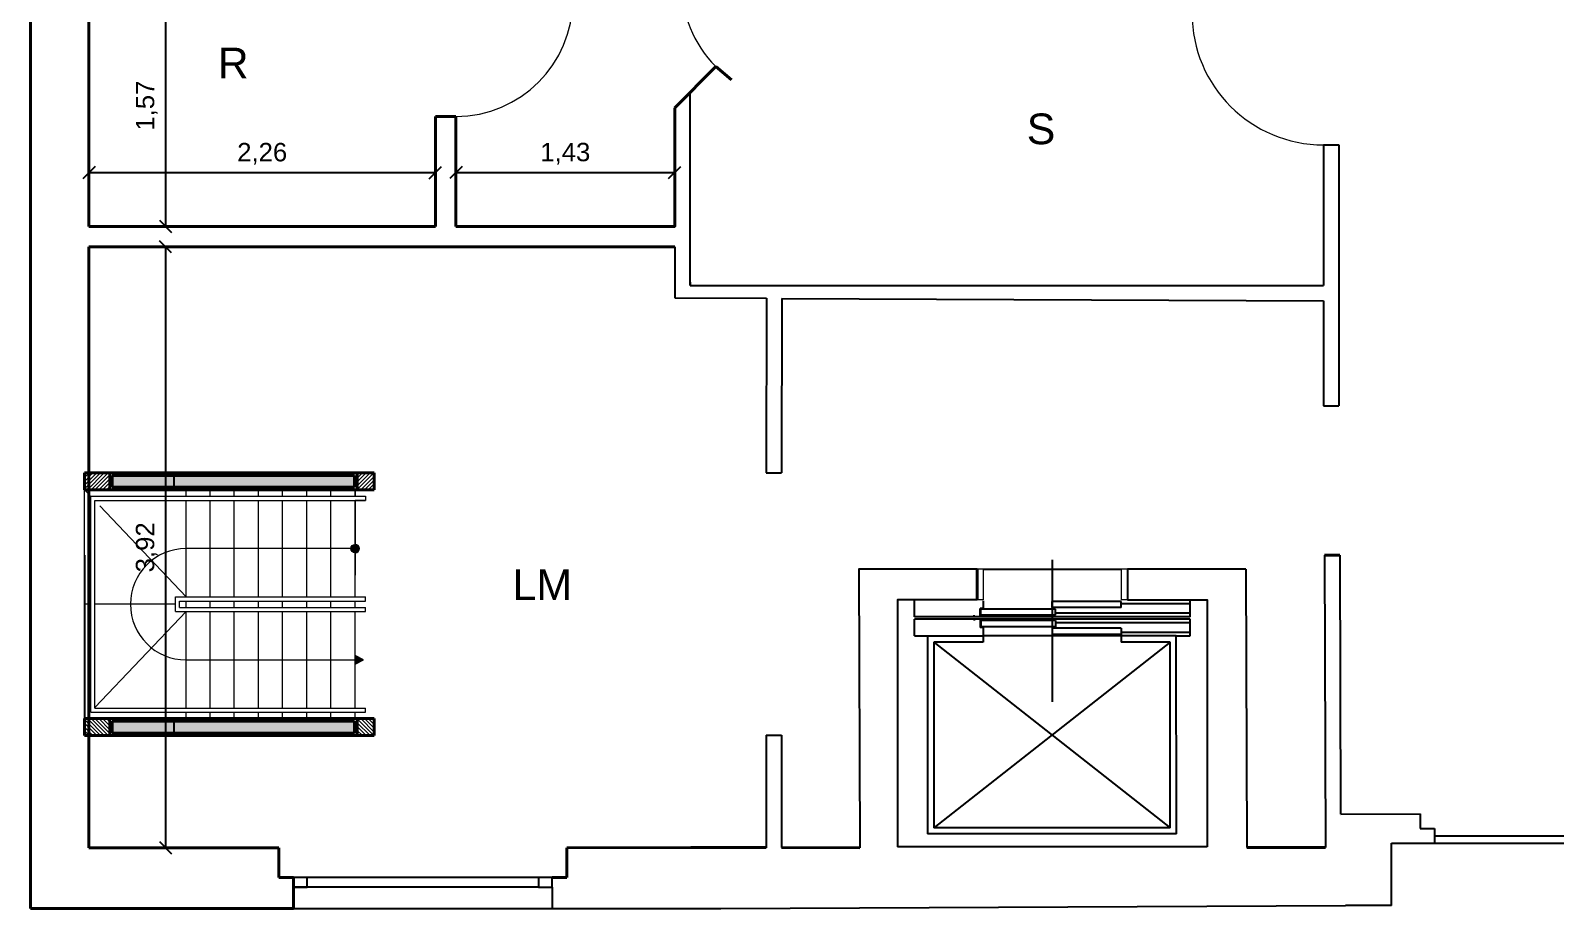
# Model space of a CAD drawing. Header units: inches. Extents: x -2770 to 3095, y -2847 to 3009.
# Drawn here: x 61.16 to 71.1, y 110.1 to 115.83 of the extents above; entities that cross this region are included whole.
import ezdxf

# ---------------------------------------------------------------- set-up
doc = ezdxf.new("R2010")
doc.units = ezdxf.units.IN
doc.header["$LTSCALE"] = 0.1
doc.header["$MEASUREMENT"] = 0
for name, color, linetype, lineweight in [('ARREDI attrezzature - furniture', 175, 'Continuous', 9), ('MURATURA sezioni - section wall', 7, 'Continuous', 40), ('PORTE finestre - doors windows', 252, 'Continuous', 5), ('PROIEZIONI - projections', 145, 'Continuous', 13), ('PROIEZIONI finissime - fine lines', 251, 'Continuous', 9)]:
    doc.layers.add(name, color=color, linetype=linetype, lineweight=lineweight)
for name, color, linetype in [('ascensore', 252, 'Continuous'), ('PROIEZIONI_finissime', 251, 'Continuous'), ('QUOTE - dimension', 252, 'Continuous'), ('SCRITTE - txt', 252, 'Continuous'), ('STRUTTURA - structure', 7, 'Continuous')]:
    doc.layers.add(name, color=color, linetype=linetype)
doc.layers.add('MURATURE tratteggi - wall hatch', color=7, linetype='Continuous', lineweight=18, true_color=0x949494)
doc.layers.add('VETRATE sezioni - windows sections', color=7, linetype='Continuous', true_color=0x4d79ff)
doc.styles.get("Standard").update_dxf_attribs({"font": 'Arial.ttf'})
doc.dimstyles.new('aw', dxfattribs={"dimtxt": 0.12, "dimasz": 0.08, "dimexe": 0.04, "dimexo": 0, "dimgap": 0.05, "dimtad": 1, "dimzin": 1, "dimtxsty": 'Standard', "dimblk": 'OBLIQUE', "dimcen": 2.5, "dimadec": 0, "dimazin": 0, "dimtfac": 1, "dimtmove": 0, "dimatfit": 3, "dimfxl": 1, "dimarcsym": 0})

# ---------------------------------------------------------------- blocks, each defined once
blk = doc.blocks.new('_Oblique')
at = {"color": 0, "linetype": 'ByBlock', "lineweight": -2}
blk.add_line((-0.5, -0.5), (0.5, 0.5), dxfattribs=at)
blk = doc.blocks.new('*D82')
at = {"layer": 'Defpoints', "color": 0, "transparency": 16777216}
for p in [(62.0372, 116.1245), (62.0372, 114.5501), (62.0372, 114.5501)]:
    blk.add_point(p, dxfattribs=at)
at = {"layer": 'QUOTE - dimension', "color": 0, "lineweight": -2, "transparency": 16777216}
for p, q in [((62.0372, 116.1245), (62.0772, 116.1245)), ((62.0372, 116.1245), (62.0372, 114.5501)), ((62.0372, 114.5501), (62.0772, 114.5501))]:
    blk.add_line(p, q, dxfattribs=at)
at = {"layer": 'QUOTE - dimension', "color": 0, "lineweight": -2, "transparency": 16777216, "xscale": 0.08, "yscale": 0.08, "zscale": 0.08}
for p, rotation in [((62.0372, 116.1245), 90), ((62.0372, 114.5501), 270)]:
    blk.add_blockref('_Oblique', p, dxfattribs=dict(at, rotation=rotation))
at = {"layer": 'QUOTE - dimension', "color": 0, "transparency": 16777216, "insert": (61.915, 115.3373), "char_height": 0.12, "attachment_point": 5, "rotation": 90}
blk.add_mtext('1,57', dxfattribs=at)
blk = doc.blocks.new('*D83')
at = {"layer": 'Defpoints', "color": 0, "transparency": 16777216}
for p in [(62.0372, 114.4167), (62.0372, 110.4993), (62.0372, 110.4993)]:
    blk.add_point(p, dxfattribs=at)
at = {"layer": 'QUOTE - dimension', "color": 0, "lineweight": -2, "transparency": 16777216}
for p, q in [((62.0372, 114.4167), (62.0772, 114.4167)), ((62.0372, 114.4167), (62.0372, 110.4993)), ((62.0372, 110.4993), (62.0772, 110.4993))]:
    blk.add_line(p, q, dxfattribs=at)
at = {"layer": 'QUOTE - dimension', "color": 0, "lineweight": -2, "transparency": 16777216, "xscale": 0.08, "yscale": 0.08, "zscale": 0.08}
for p, rotation in [((62.0372, 114.4167), 90), ((62.0372, 110.4993), 270)]:
    blk.add_blockref('_Oblique', p, dxfattribs=dict(at, rotation=rotation))
at = {"layer": 'QUOTE - dimension', "color": 0, "transparency": 16777216, "insert": (61.915, 112.458), "char_height": 0.12, "attachment_point": 5, "rotation": 90}
blk.add_mtext('3,92', dxfattribs=at)
blk = doc.blocks.new('*D85')
at = {"layer": 'Defpoints', "color": 0, "transparency": 16777216}
for p in [(61.538, 114.9008), (63.7978, 114.9008), (63.7978, 114.9008)]:
    blk.add_point(p, dxfattribs=at)
at = {"layer": 'QUOTE - dimension', "color": 0, "lineweight": -2, "transparency": 16777216}
for p, q in [((61.538, 114.9008), (61.538, 114.8608)), ((61.538, 114.9008), (63.7978, 114.9008)), ((63.7978, 114.9008), (63.7978, 114.9408))]:
    blk.add_line(p, q, dxfattribs=at)
at = {"layer": 'QUOTE - dimension', "color": 0, "lineweight": -2, "transparency": 16777216, "xscale": 0.08, "yscale": 0.08, "zscale": 0.08, "rotation": 180}
blk.add_blockref('_Oblique', (61.538, 114.9008), dxfattribs=at)
at = {"layer": 'QUOTE - dimension', "color": 0, "lineweight": -2, "transparency": 16777216, "xscale": 0.08, "yscale": 0.08, "zscale": 0.08}
blk.add_blockref('_Oblique', (63.7978, 114.9008), dxfattribs=at)
at = {"layer": 'QUOTE - dimension', "color": 0, "transparency": 16777216, "insert": (62.6679, 115.0229), "char_height": 0.12, "attachment_point": 5}
blk.add_mtext('2,26', dxfattribs=at)
blk = doc.blocks.new('*D89')
at = {"layer": 'Defpoints', "color": 0, "transparency": 16777216}
for p in [(63.9312, 114.8944), (65.3581, 114.9014), (65.3581, 114.8944)]:
    blk.add_point(p, dxfattribs=at)
at = {"layer": 'QUOTE - dimension', "color": 0, "lineweight": -2, "transparency": 16777216}
for p, q in [((63.9312, 114.8944), (63.9312, 114.9414)), ((63.9312, 114.9014), (65.3581, 114.9014)), ((65.3581, 114.8944), (65.3581, 114.9414))]:
    blk.add_line(p, q, dxfattribs=at)
at = {"layer": 'QUOTE - dimension', "color": 0, "lineweight": -2, "transparency": 16777216, "xscale": 0.08, "yscale": 0.08, "zscale": 0.08, "rotation": 180}
blk.add_blockref('_Oblique', (63.9312, 114.9014), dxfattribs=at)
at = {"layer": 'QUOTE - dimension', "color": 0, "lineweight": -2, "transparency": 16777216, "xscale": 0.08, "yscale": 0.08, "zscale": 0.08}
blk.add_blockref('_Oblique', (65.3581, 114.9014), dxfattribs=at)
at = {"layer": 'QUOTE - dimension', "color": 0, "transparency": 16777216, "insert": (64.6447, 115.0235), "char_height": 0.12, "attachment_point": 5}
blk.add_mtext('1,43', dxfattribs=at)

msp = doc.modelspace()

# ---------------------------------------------------------------- hatches: boundary and pattern name
at = {"layer": 'MURATURE tratteggi - wall hatch'}
h = msp.add_hatch(dxfattribs=at)
h.set_pattern_fill('ANSI31', color=256, scale=0.005525, angle=450, style=0)
h.set_pattern_definition([(225, (84.217914, 126.989002), (-0.012404598, 0.012404598), [])])
h.paths.add_polyline_path([(61.50806, 112.83294), (61.50806, 112.94345), (61.67382, 112.94345), (61.67382, 112.83294)])
for points in [[(63.27062, 112.84952), (63.27062, 112.92687), (61.69039, 112.92687), (61.69039, 112.84952)], [(63.27338, 112.47725, 1), (63.27338, 112.422, 1)], [(63.27338, 111.75205), (63.27338, 111.6968), (63.32864, 111.72443)], [(61.69039, 111.32453), (61.69039, 111.24718), (63.27062, 111.24718), (63.27062, 111.32453)]]:
    msp.add_hatch(color=256, dxfattribs=at).paths.add_polyline_path(points)
h = msp.add_hatch(dxfattribs=at)
h.set_pattern_fill('ANSI31', color=256, scale=0.005525, angle=450, style=0)
h.set_pattern_definition([(225, (83.817332, 126.989002), (-0.012404598, 0.012404598), [])])
h.paths.add_polyline_path([(63.2872, 112.83294), (63.2872, 112.94345), (63.3977, 112.94345), (63.3977, 112.83294)])
h = msp.add_hatch(dxfattribs=at)
h.set_pattern_fill('ANSI31', color=256, scale=0.005525, angle=450, style=0)
h.set_pattern_definition([(135, (84.217914, 97.185044), (-0.012404598, -0.012404598), [])])
h.paths.add_polyline_path([(61.50806, 111.34111), (61.50806, 111.2306), (61.67382, 111.2306), (61.67382, 111.34111)])
h = msp.add_hatch(dxfattribs=at)
h.set_pattern_fill('ANSI31', color=256, scale=0.005525, angle=450, style=0)
h.set_pattern_definition([(135, (83.817332, 97.185044), (-0.012404598, -0.012404598), [])])
h.paths.add_polyline_path([(63.2872, 111.34111), (63.2872, 111.2306), (63.3977, 111.2306), (63.3977, 111.34111)])

# ---------------------------------------------------------------- linework, layer by layer
for p, q in [((61.15684, 121.56917), (61.15684, 110.10367)), ((65.45809, 114.16443), (65.45809, 115.4236)), ((69.58969, 115.08128), (69.58969, 114.16443)), ((69.58969, 115.08128), (69.68969, 115.08128)), ((69.68969, 115.08128), (69.68969, 114.06443)), ((65.35809, 114.41671), (65.35809, 114.08393)), ((65.35809, 114.18538), (65.35826, 114.08393)), ((65.45809, 114.18555), (65.45813, 114.16443)), ((65.35809, 114.08393), (65.35826, 114.08393)), ((65.35826, 114.08393), (65.95619, 114.08117)), ((65.45809, 114.16443), (69.58969, 114.16443)), ((66.05619, 114.08071), (69.58969, 114.06443)), ((69.58969, 114.06443), (69.58969, 113.38019)), ((69.68969, 114.06443), (69.68969, 113.38019)), ((69.58969, 113.38019), (69.68969, 113.38019)), ((62.09348, 112.84952), (62.09348, 112.92687)), ((65.9556, 112.94319), (66.0556, 112.94314)), ((63.27338, 112.44962), (63.30101, 112.44962)), ((69.59672, 112.4064), (69.60189, 110.5023)), ((69.69672, 112.4064), (69.70111, 110.71894)), ((62.09348, 111.24718), (62.09348, 111.32453)), ((65.95472, 111.23382), (66.05471, 111.23376)), ((64.55935, 110.24337), (64.55935, 110.10367)), ((61.15684, 110.10367), (65.65809, 110.10367)), ((65.65809, 110.10367), (69.73264, 110.12367))]:
    msp.add_line(p, q)
at = {"layer": 'ARREDI attrezzature - furniture', "lineweight": 0}
for p, q in [((62.57656, 112.94345), (63.3977, 112.94345)), ((63.3977, 112.94345), (63.3977, 112.83294)), ((63.3977, 112.83294), (63.27338, 112.83294)), ((63.27338, 112.83294), (63.27338, 112.7915)), ((63.27338, 112.7915), (63.34245, 112.7915)), ((63.34245, 112.7915), (63.34245, 112.76387)), ((63.34245, 112.76387), (63.27338, 112.76387)), ((63.27338, 112.76387), (63.27338, 112.47725)), ((63.27338, 112.422), (63.27338, 112.35592)), ((63.27338, 112.35592), (63.27338, 112.27669))]:
    msp.add_line(p, q, dxfattribs=at)
msp.add_arc((63.27338, 112.44962), 0.02763, 270, 90, dxfattribs=at)
at = {"layer": 'ascensore'}
for p, q in [((66.92167, 112.00496), (66.92167, 112.11496)), ((67.37056, 112.10996), (67.37056, 112.05996)), ((67.82056, 112.06496), (67.82056, 112.10496)), ((68.27056, 112.10496), (67.82056, 112.10496)), ((68.27056, 112.06496), (68.27056, 112.10496)), ((68.71945, 112.00496), (68.71945, 112.11496)), ((66.92167, 111.87996), (66.92167, 111.98996)), ((67.31056, 112.00496), (67.31056, 112.01496)), ((67.35056, 112.00496), (67.31056, 112.00496)), ((67.31056, 111.98996), (67.31056, 111.97996)), ((67.35056, 111.98996), (67.31056, 111.98996)), ((67.35056, 112.00496), (67.35056, 112.05996)), ((67.37056, 112.05996), (67.35056, 112.05996)), ((67.35056, 111.98996), (67.35056, 111.93496)), ((67.84056, 112.05496), (67.35556, 112.05496)), ((67.35556, 112.01496), (67.35556, 112.05496)), ((67.84056, 112.01496), (67.35556, 112.01496)), ((68.27056, 112.06496), (67.82056, 112.06496)), ((67.84056, 112.01496), (67.84056, 112.05496)), ((68.71945, 111.87996), (68.71945, 111.98996)), ((67.37056, 111.93496), (67.35056, 111.93496)), ((67.84056, 111.97996), (67.35556, 111.97996)), ((67.35556, 111.97996), (67.35556, 111.93996)), ((67.84056, 111.93996), (67.35556, 111.93996)), ((67.37056, 111.93496), (67.37056, 111.88496)), ((68.27056, 111.92996), (67.82056, 111.92996)), ((67.82056, 111.92996), (67.82056, 111.88996)), ((68.27056, 111.88996), (67.82056, 111.88996)), ((67.84056, 111.97996), (67.84056, 111.93996)), ((68.27056, 111.92996), (68.27056, 111.88996)), ((66.92167, 111.87996), (67.36945, 111.87996)), ((67.00745, 111.87996), (67.00748, 110.58967)), ((67.36945, 111.83996), (67.04745, 111.83996)), ((67.04745, 111.83996), (68.58969, 110.62967)), ((67.04745, 111.83996), (67.04748, 110.62967)), ((68.58965, 111.83996), (67.04748, 110.62967)), ((67.36945, 111.87996), (67.36945, 111.83996)), ((68.27056, 111.87996), (68.27056, 111.83996)), ((68.58969, 110.62967), (68.58965, 111.83996)), ((68.62969, 110.58967), (68.62965, 111.87996)), ((68.58969, 110.62967), (67.04748, 110.62967)), ((68.62969, 110.58967), (67.00748, 110.58967))]:
    msp.add_line(p, q, dxfattribs=at)
for points in [[(68.62965, 111.87996), (68.27056, 111.87996)], [(68.58965, 111.83996), (68.27056, 111.83996)]]:
    msp.add_lwpolyline(points, dxfattribs=at)
at = {"layer": 'MURATURA sezioni - section wall'}
for p, q in [((61.15686, 121.56917), (61.15684, 110.10367)), ((61.53805, 116.12447), (61.53805, 114.55013)), ((61.53805, 114.55013), (63.7978, 114.55013)), ((61.53805, 114.41671), (65.35809, 114.41671)), ((61.53805, 114.41671), (61.53805, 110.49927)), ((61.50806, 112.83294), (61.50806, 112.94345)), ((61.50806, 112.94345), (63.3977, 112.94345)), ((61.50806, 112.94345), (61.50806, 112.83294)), ((61.67382, 112.94345), (61.67382, 112.83294)), ((61.69039, 112.92687), (61.69039, 112.84952)), ((61.69039, 112.92687), (63.27062, 112.92687)), ((63.27062, 112.84952), (63.27062, 112.92687)), ((63.2872, 112.83294), (63.2872, 112.94345)), ((63.3977, 112.94345), (63.3977, 112.83294)), ((61.50806, 112.83294), (63.3977, 112.83294)), ((61.69039, 112.84952), (63.27062, 112.84952)), ((67.33056, 112.11496), (67.33056, 112.31597)), ((61.50806, 111.34111), (61.50806, 111.2306)), ((61.50806, 111.2306), (61.50806, 111.34111)), ((61.50806, 111.34111), (63.3977, 111.34111)), ((61.67382, 111.2306), (61.67382, 111.34111)), ((61.69039, 111.32453), (63.27062, 111.32453)), ((61.69039, 111.24718), (61.69039, 111.32453)), ((63.27062, 111.32453), (63.27062, 111.24718)), ((63.2872, 111.34111), (63.2872, 111.2306)), ((63.3977, 111.2306), (63.3977, 111.34111)), ((61.50806, 111.2306), (63.3977, 111.2306)), ((61.69039, 111.24718), (63.27062, 111.24718)), ((61.53805, 110.49927), (62.77707, 110.49927)), ((62.77707, 110.30623), (62.77707, 110.49927)), ((64.65467, 110.49927), (65.46428, 110.50063)), ((64.65467, 110.30623), (64.65467, 110.49926)), ((65.46428, 110.50063), (65.95434, 110.50039)), ((66.05434, 110.50034), (66.56594, 110.50009)), ((69.0903, 110.50209), (69.60189, 110.5023)), ((62.77707, 110.30623), (62.87237, 110.30623)), ((64.55936, 110.30623), (64.65466, 110.30623)), ((61.15684, 110.10367), (62.87237, 110.10367))]:
    msp.add_line(p, q, dxfattribs=at)
at = {"layer": 'MURATURA sezioni - section wall', "ltscale": 0.01}
msp.add_line((65.62621, 115.59172), (65.72887, 115.50569), dxfattribs=at)
at = {"layer": 'MURATURA sezioni - section wall'}
for points in [[(65.62621, 115.59172), (65.35809, 115.3236)], [(65.26546, 114.55013), (65.35809, 114.55013), (65.35809, 115.3236)], [(63.7978, 115.26675), (63.7978, 114.55013)], [(63.93122, 115.26675), (63.7978, 115.26675)], [(63.93122, 115.26675), (63.93122, 114.55013)], [(63.93122, 114.55013), (65.26546, 114.55013)], [(69.69672, 112.4064), (69.59672, 112.4064)], [(62.87237, 110.30623), (62.87237, 110.10367)]]:
    msp.add_lwpolyline(points, dxfattribs=at)
at = {"layer": 'PORTE finestre - doors windows', "color": 2}
for p, q in [((67.37056, 112.31596), (67.33056, 112.31596)), ((67.37056, 112.31596), (67.37056, 112.11496)), ((68.27056, 112.31596), (68.27056, 112.11496)), ((68.31056, 112.31596), (68.27056, 112.31596)), ((67.37056, 112.11496), (67.33056, 112.11496)), ((68.31056, 112.11496), (68.27056, 112.11496))]:
    msp.add_line(p, q, dxfattribs=at)
at = {"layer": 'PORTE finestre - doors windows', "color": 251}
for centre, radius, start, end in [((66.16532, 116.13083), 0.76242, 135, 224.999999), ((63.93122, 116.02917), 0.76242, 270, 0), ((69.58969, 115.939), 0.85772, 180, 270)]:
    msp.add_arc(centre, radius, start, end, dxfattribs=at)
at = {"layer": 'PROIEZIONI - projections'}
for p, q in [((61.50806, 111.34111), (61.50806, 112.83294)), ((61.5495, 112.78934), (61.50806, 112.83294)), ((62.17109, 112.7915), (62.17109, 112.83294)), ((62.32856, 112.7915), (62.32856, 112.83294)), ((62.48603, 112.7915), (62.48603, 112.83294)), ((62.6435, 112.7915), (62.6435, 112.83294)), ((62.80097, 112.7915), (62.80097, 112.83294)), ((62.95844, 112.7915), (62.95844, 112.83294)), ((63.11591, 112.7915), (63.11591, 112.83294)), ((63.27338, 112.7915), (63.27338, 112.83294)), ((62.17109, 112.13537), (61.60806, 112.72773)), ((62.17109, 112.13537), (62.17109, 112.76387)), ((62.32856, 112.13537), (62.32856, 112.76387)), ((62.48603, 112.13537), (62.48603, 112.76387)), ((62.6435, 112.13537), (62.6435, 112.76387)), ((62.80097, 112.13537), (62.80097, 112.76387)), ((62.95844, 112.13537), (62.95844, 112.76387)), ((63.11591, 112.13537), (63.11591, 112.76387)), ((63.27338, 112.47725), (63.27338, 112.76387)), ((63.27338, 112.13537), (63.27338, 112.422)), ((62.17109, 112.0663), (62.17109, 112.10774)), ((62.32856, 112.0663), (62.32856, 112.10774)), ((62.48603, 112.0663), (62.48603, 112.10774)), ((62.6435, 112.0663), (62.6435, 112.10774)), ((62.80097, 112.0663), (62.80097, 112.10774)), ((62.95844, 112.0663), (62.95844, 112.10774)), ((63.11591, 112.0663), (63.11591, 112.10774)), ((63.27338, 112.0663), (63.27338, 112.10774)), ((61.5495, 112.08702), (61.50806, 112.08702)), ((62.10203, 112.08702), (61.57712, 112.08702)), ((62.17109, 112.03868), (61.57712, 111.41377)), ((62.17109, 111.41017), (62.17109, 112.03868)), ((62.32856, 111.41017), (62.32856, 112.03868)), ((62.48603, 111.41017), (62.48603, 112.03868)), ((62.6435, 111.41017), (62.6435, 112.03868)), ((62.80097, 111.41017), (62.80097, 112.03868)), ((62.95844, 111.41017), (62.95844, 112.03868)), ((63.11591, 111.41017), (63.11591, 112.03868)), ((63.27338, 111.75205), (63.27338, 112.03868)), ((63.27338, 111.41017), (63.27338, 111.6968)), ((62.17109, 111.34111), (62.17109, 111.38255)), ((62.32856, 111.34111), (62.32856, 111.38255)), ((62.48603, 111.34111), (62.48603, 111.38255)), ((62.6435, 111.34111), (62.6435, 111.38255)), ((62.80097, 111.34111), (62.80097, 111.38255)), ((62.95844, 111.34111), (62.95844, 111.38255)), ((63.11591, 111.34111), (63.11591, 111.38255)), ((63.27338, 111.34111), (63.27338, 111.38255))]:
    msp.add_line(p, q, dxfattribs=at)
at = {"layer": 'PROIEZIONI finissime - fine lines'}
for p, q in [((61.5495, 112.7915), (63.34245, 112.7915)), ((61.5495, 111.38255), (61.5495, 112.7915)), ((63.34245, 112.7915), (63.34245, 112.76387)), ((61.57712, 112.76387), (63.34245, 112.76387)), ((61.57712, 111.41017), (61.57712, 112.76387)), ((63.24576, 112.44962), (62.17109, 112.44962)), ((62.10203, 112.03868), (62.10203, 112.13537)), ((62.10203, 112.13537), (63.34245, 112.13537)), ((62.12965, 112.0663), (62.12965, 112.10774)), ((62.12965, 112.10774), (63.34245, 112.10774)), ((63.34245, 112.10774), (63.34245, 112.13537)), ((62.10203, 112.03868), (63.34245, 112.03868)), ((62.12965, 112.0663), (63.34245, 112.0663)), ((63.34245, 112.03868), (63.34245, 112.0663)), ((62.17109, 111.72443), (63.27338, 111.72443)), ((63.27338, 111.6968), (63.27338, 111.75205)), ((63.32864, 111.72443), (63.27338, 111.75205)), ((63.27338, 111.6968), (63.32864, 111.72443)), ((61.57712, 111.41017), (63.34245, 111.41017)), ((63.34245, 111.38255), (63.34245, 111.41017)), ((61.5495, 111.38255), (63.34245, 111.38255)), ((62.87237, 110.10367), (64.47237, 110.10367))]:
    msp.add_line(p, q, dxfattribs=at)
msp.add_circle((63.27338, 112.44962), 0.02763, dxfattribs=at)
msp.add_arc((62.17109, 112.08702), 0.3626, 90, 270, dxfattribs=at)
at = {"layer": 'PROIEZIONI_finissime', "extrusion": (1.50107e-29, -1.22461e-16, -1)}
msp.add_line((67.37056, 112.31596), (68.27056, 112.31598), dxfattribs=at)
at = {"layer": 'PROIEZIONI_finissime'}
for p, q in [((67.82056, 112.37714), (67.82056, 111.45133)), ((68.72054, 112.08996), (68.27056, 112.08996)), ((68.72053, 112.00496), (66.92167, 112.00496)), ((68.72052, 111.98996), (66.92167, 111.98996)), ((67.84056, 112.02996), (68.72053, 112.02996)), ((68.72052, 111.96496), (67.84056, 111.96496)), ((68.27056, 111.90496), (68.72052, 111.90496)), ((68.27056, 111.87996), (67.36945, 111.87996)), ((68.62965, 111.87996), (68.72051, 111.87996))]:
    msp.add_line(p, q, dxfattribs=at)
at = {"layer": 'STRUTTURA - structure'}
for p, q in [((67.33056, 112.31596), (67.33056, 112.11496)), ((70.03264, 110.12367), (69.73264, 110.12367))]:
    msp.add_line(p, q, dxfattribs=at)
for points in [[(65.95619, 114.08117), (65.9556, 112.94319)], [(66.05619, 114.08071), (66.0556, 112.94314)], [(61.50805, 112.4064), (61.50805, 111.2306)], [(67.33056, 112.31597), (66.5578, 112.31597)], [(66.55875, 112.31597), (66.56594, 110.50009)], [(69.08331, 112.31597), (68.31056, 112.31597), (68.31056, 112.11496)], [(69.08331, 112.31597), (69.09038, 110.50209)], [(67.33056, 112.11496), (66.81048, 112.11496), (66.81048, 110.50522)], [(68.31056, 112.11496), (68.83063, 112.11496), (68.83063, 110.50522)], [(65.95472, 111.23382), (65.95434, 110.49976)], [(66.05471, 111.23376), (66.05434, 110.50021)], [(69.70181, 110.71894), (70.21889, 110.72082)], [(70.21889, 110.72082), (70.21889, 110.62551)], [(70.21889, 110.62551), (70.31419, 110.62551)], [(70.31419, 110.62551), (70.31419, 110.53021)], [(68.83063, 110.50522), (66.81048, 110.50522)], [(70.03264, 110.12367), (70.03264, 110.53021)], [(70.03264, 110.53021), (70.31419, 110.53021)]]:
    msp.add_lwpolyline(points, dxfattribs=at)
at = {"layer": 'VETRATE sezioni - windows sections'}
for p, q in [((70.31419, 110.53021), (72.05782, 110.53021)), ((64.47237, 110.30623), (62.87237, 110.30623)), ((64.46956, 110.24337), (62.86956, 110.24337))]:
    msp.add_line(p, q, dxfattribs=at)
msp.add_lwpolyline([(70.31419, 110.57786), (72.05782, 110.57786)], dxfattribs=at)
msp.add_lwpolyline([(70.31419, 110.57786), (72.05782, 110.57786)], dxfattribs=at)
at = {"layer": 'VETRATE sezioni - windows sections', "color": 2, "ltscale": 0.01}
for points in [[(62.96215, 110.30623), (62.87237, 110.30623), (62.87237, 110.24337), (62.96215, 110.24337)], [(62.96215, 110.30623), (62.87238, 110.30623), (62.87238, 110.24337), (62.96215, 110.24337)], [(64.55935, 110.30623), (64.46957, 110.30623), (64.46957, 110.24337), (64.55935, 110.24337)]]:
    msp.add_lwpolyline(points, close=True, dxfattribs=at)

# ---------------------------------------------------------------- texts
at = {"layer": 'SCRITTE - txt'}
for s, p in [('R', (62.37782, 115.51466)), ('S', (67.65409, 115.08578)), ('LM', (64.30081, 112.11465))]:
    msp.add_text(s, height=0.2, dxfattribs=at).set_placement(p)

# ---------------------------------------------------------------- dimensions: what is measured, and where the dimension line sits
at = {"layer": 'QUOTE - dimension'}
for p1, p2, distance, picture, middle in [((62.03716, 116.12447), (62.03716, 114.55013), 0, '*D82', (61.91504, 115.3373)), ((61.53805, 114.90075), (63.7978, 114.90075), 0, '*D85', (62.66792, 115.02287)), ((63.93122, 114.89436), (65.35809, 114.89436), 0.007, '*D89', (64.64466, 115.02348)), ((62.03716, 114.41671), (62.03716, 110.49927), 0, '*D83', (61.91504, 112.45799))]:
    dim = msp.add_aligned_dim(p1=p1, p2=p2, distance=distance, dimstyle='aw', dxfattribs=at)
    dim.commit()
    dim.dimension.update_dxf_attribs({"geometry": picture, "text_midpoint": middle})

doc.saveas('drawing.dxf')
